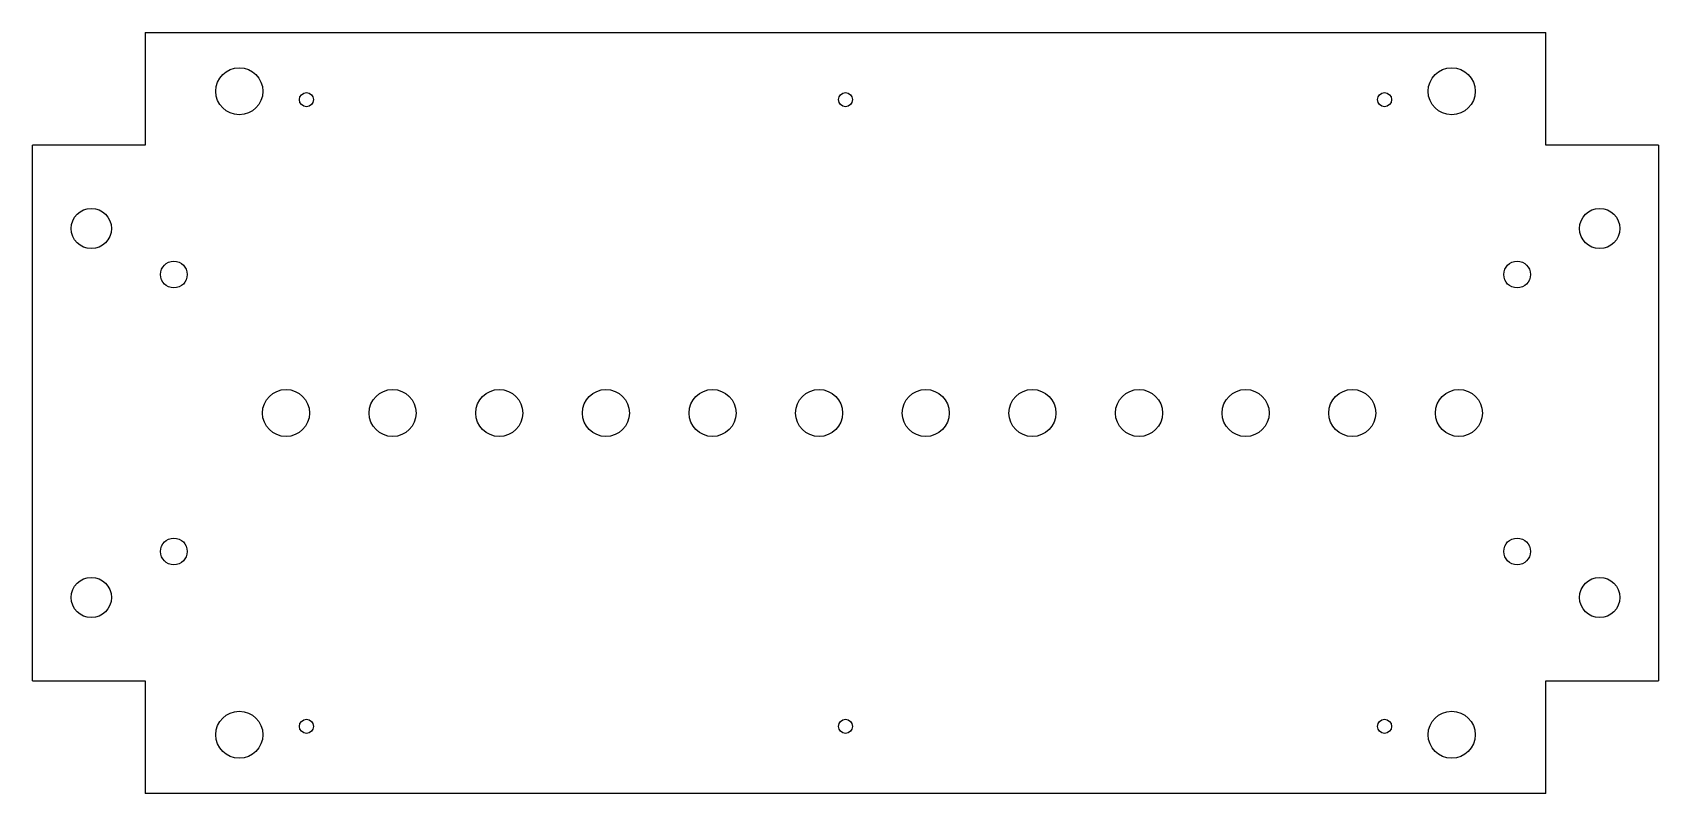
# Model space of a CAD drawing. Extents: x -242 to 242, y -113 to 113.
import ezdxf

# ---------------------------------------------------------------- set-up
doc = ezdxf.new("R2010")
doc.units = 0
doc.layers.get('0').update_dxf_attribs({"linetype": 'CONTINUOUS'})

msp = doc.modelspace()

# ---------------------------------------------------------------- linework, layer by layer
at = {"color": 7, "linetype": 'CONTINUOUS'}
for p, q in [((-208.53, 113.33), (-208.53, 79.78)), ((-208.53, 113.33), (208.53, 113.33)), ((208.53, 79.78), (208.53, 113.33)), ((-242.08, -79.78), (-242.08, 79.78)), ((-208.53, 79.78), (-242.08, 79.78)), ((242.08, 79.78), (208.53, 79.78)), ((242.08, 79.78), (242.08, -79.78)), ((-242.08, -79.78), (-208.53, -79.78)), ((-208.53, -79.78), (-208.53, -113.33)), ((208.53, -79.78), (242.08, -79.78)), ((208.53, -113.33), (208.53, -79.78)), ((208.53, -113.33), (-208.53, -113.33))]:
    msp.add_line(p, q, dxfattribs=at)
for centre, radius in [((-180.5, 95.83), 7), ((180.5, 95.83), 7), ((-160.5, 93.33), 2.1), ((0, 93.33), 2.1), ((160.5, 93.33), 2.1), ((-224.58, 54.95), 6), ((224.58, 54.95), 6), ((-200, 41.25), 4), ((200, 41.25), 4), ((-166.6, 0), 7), ((-134.85, 0), 7), ((-103.1, 0), 7), ((-71.35, 0), 7), ((-39.6, 0), 7), ((-7.85, 0), 7), ((23.9, 0), 7), ((55.65, 0), 7), ((87.4, 0), 7), ((119.15, 0), 7), ((150.9, 0), 7), ((182.65, 0), 7), ((-200, -41.25), 4), ((200, -41.25), 4), ((-224.58, -54.95), 6), ((224.58, -54.95), 6), ((-180.5, -95.83), 7), ((-160.5, -93.33), 2.1), ((0, -93.33), 2.1), ((160.5, -93.33), 2.1), ((180.5, -95.83), 7)]:
    msp.add_circle(centre, radius, dxfattribs=at)

doc.saveas('drawing.dxf')
